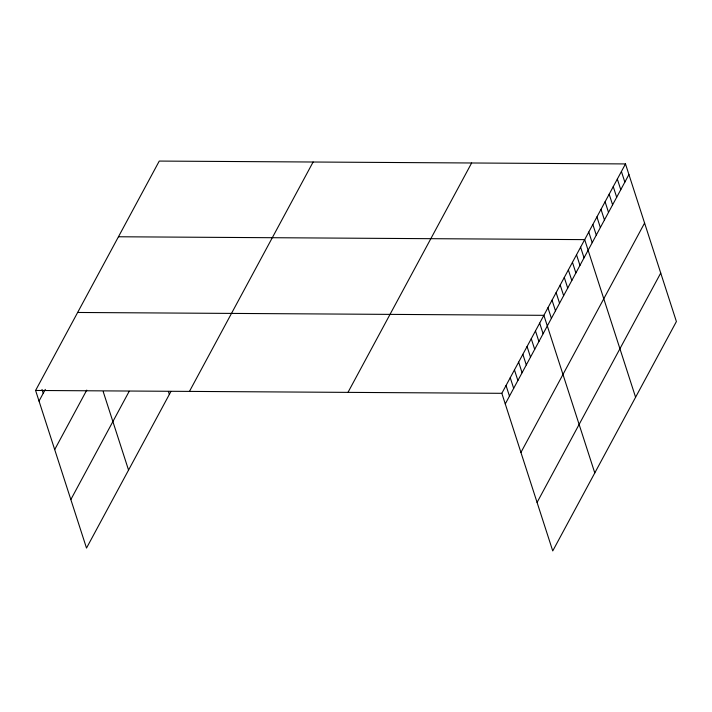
<?xml version="1.0" encoding="UTF-8"?>
<svg xmlns="http://www.w3.org/2000/svg" width="712" height="712" viewBox="0 0 712 712"><rect width="100%" height="100%" fill="white"/><g stroke="black" fill="none" stroke-linecap="round" stroke-linejoin="round"><path stroke-width="1.07" d="M170.889 391.538L86.508 548.071L35.6 390.461L159.257 161.072L625.492 163.929L676.4 321.539L552.743 550.928L501.835 393.318L625.492 163.929M39.026 401.078L45.337 389.384M54.699 449.583L86.757 390.114M70.835 499.566L129.201 391.288M189.454 391.404L313.111 162.016M347.981 392.374L471.638 162.986M505.271 403.935L628.927 174.547M520.935 452.44L644.591 223.052M537.079 502.423L660.736 273.034M118.45 236.767L584.686 239.624L635.593 397.234M77.644 312.47L543.879 315.327L594.787 472.937M35.6 390.461L501.835 393.318M621.416 171.503L624.842 182.121M617.331 179.068L620.766 189.686M613.255 186.642L616.681 197.26M609.169 194.207L612.605 204.825M605.093 201.781L608.52 212.399M601.008 209.346L604.443 219.964M596.932 216.92L600.358 227.537M592.847 224.485L596.282 235.102M588.771 232.059L592.197 242.676M580.609 247.197L584.036 257.815M576.524 254.771L579.96 265.389M572.448 262.336L575.875 272.954M568.363 269.91L571.798 280.528M564.287 277.475L567.713 288.093M560.202 285.049L563.637 295.667M556.125 292.614L559.552 303.232M552.04 300.188L555.476 310.806M547.964 307.753L551.391 318.371M539.678 323.123L543.105 333.741M535.468 330.929L538.904 341.546M531.268 338.725L534.694 349.343M527.067 346.522L530.493 357.139M522.857 354.318L526.293 364.945M518.656 362.123L522.083 372.741M514.456 369.92L517.882 380.537M510.246 377.716L513.672 388.334M506.045 385.521L509.472 396.139M168.415 391.467L169.358 394.377M103.196 391.582L128.552 470.08M41.99 389.42L43.236 393.282"/></g></svg>
